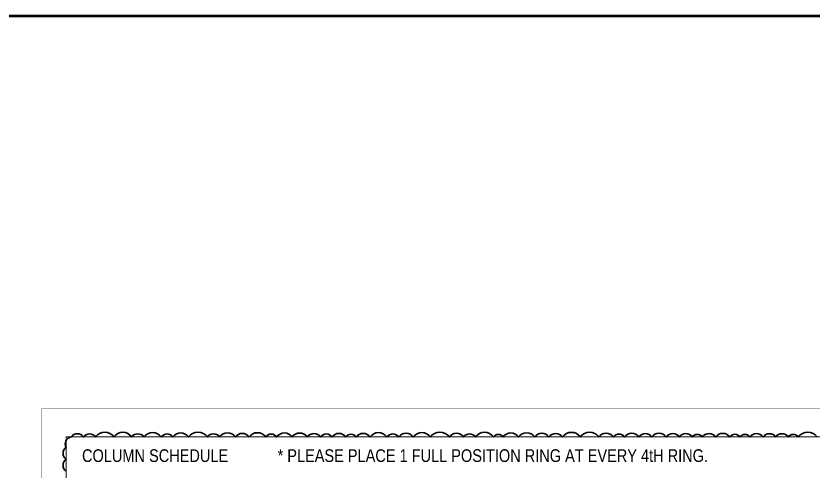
# Model space of a CAD drawing. Header units: millimetres. Extents: x 1112055 to 3390982, y -148532 to 766891.
# Drawn here: x 2077750 to 2102236, y 86903 to 100877 of the extents above; entities that cross this region are included whole.
import ezdxf

# ---------------------------------------------------------------- set-up
doc = ezdxf.new("R2010")
doc.units = ezdxf.units.MM
doc.layers.add('B COLSCH', color=204, linetype='Continuous', lineweight=20)
doc.layers.add('B TITLE BLOCK', color=250, linetype='Continuous', lineweight=0)
doc.layers.add('B TEXT', color=7, linetype='Continuous')
doc.styles.add('SWINC', font='swissc.ttf')

msp = doc.modelspace()

# ---------------------------------------------------------------- linework, layer by layer
at = {"color": 5, "lineweight": 50}
msp.add_lwpolyline([(2055975.3, 100877.1), (2260508.1, 100877.1), (2260508.1, -148532.1), (2055975.3, -148532.1)], close=True, dxfattribs=at)
at = {"color": 2, "lineweight": 30}
msp.add_lwpolyline([(2079293.2, 86894.8, -0.5205671), (2079293.2, 87264.2, -0.5205671), (2079293.2, 87631.2, -0.5205671), (2079447, 87949.3, -0.5205671), (2079826, 87949.3, -0.5205671), (2080197.7, 87949.3, -0.5205671), (2080755.7, 87949.3, -0.5205671), (2081306.1, 87949.3, -0.5205671), (2081680.7, 87949.3, -0.5205671), (2082213.9, 87949.3, -0.5205671), (2082571.5, 87949.3, -0.5205671), (2083050.9, 87949.3, -0.5205671), (2083632.8, 87949.3, -0.5205671), (2084006.4, 87949.3, -0.5205671), (2084490.5, 87949.3, -0.5205671), (2084913.2, 87949.3, -0.5205671), (2085420.8, 87949.3, -0.5205671), (2085760.7, 87949.3, -0.5205671), (2086235.1, 87949.3, -0.5205671), (2086700.3, 87949.3, -0.5205671), (2087108.3, 87949.3, -0.5205671), (2087461.1, 87949.3, -0.5205671), (2087882.7, 87949.3, -0.5205671), (2088202.7, 87949.3, -0.5205671), (2088627.5, 87949.3, -0.5205671), (2089141.2, 87949.3, -0.5205671), (2089509.1, 87949.3, -0.5205671), (2089956.8, 87949.3, -0.5205671), (2090481, 87949.3, -0.5205671), (2091062.4, 87949.3, -0.5205671), (2091496.3, 87949.3, -0.5205671), (2091868.9, 87949.3, -0.5205671), (2092419.1, 87949.3, -0.5205671), (2092716, 87949.3, -0.5205671), (2093187.7, 87949.3, -0.5205671), (2093688.5, 87949.3, -0.5205671), (2094121.9, 87949.3, -0.5205671), (2094541, 87949.3, -0.5205671), (2095088.2, 87949.3, -0.5205671), (2095651.1, 87949.3, -0.5205671), (2096108.4, 87949.3, -0.5205671), (2096445, 87949.3, -0.5205671), (2096890.7, 87949.3, -0.5205671), (2097283.5, 87949.3, -0.5205671), (2097725.8, 87949.3, -0.5205671), (2098130, 87949.3, -0.5205671), (2098526.1, 87949.3, -0.5205671), (2098835.7, 87949.3, -0.5205671), (2099246, 87949.3, -0.5205671), (2099675.3, 87949.3, -0.5205671), (2099994.3, 87949.3, -0.5205671), (2100295.6, 87949.3, -0.5205671), (2100703.9, 87949.3, -0.5205671), (2101090.9, 87949.3, -0.5205671), (2101475.8, 87949.3, -0.5205671), (2101786.7, 87949.3, -0.5205671), (2102360.5, 87949.3, -0.5205671)], format="xyb", dxfattribs=at)
at = {"layer": 'B COLSCH', "color": 250, "lineweight": 0}
for q in [(2079293.2, 21698.7), (2221391.2, 87949.3)]:
    msp.add_line((2079293.2, 87949.3), q, dxfattribs=at)
at = {"layer": 'B TITLE BLOCK', "color": 1, "const_width": 8.39}
msp.add_lwpolyline([(2078172.1, 89197.9), (2078172.1, 4151.5), (2233571.1, 4151.5), (2233571.1, 89197.9)], close=True, dxfattribs=at)
at = {"layer": 'B TITLE BLOCK', "color": 250, "lineweight": 0, "const_width": 8.39}
msp.add_lwpolyline([(2078545.8, 88824.2), (2078545.8, 4525.2), (2233197.4, 4525.2), (2233197.4, 88824.2)], close=True, dxfattribs=at)

# ---------------------------------------------------------------- texts
at = {"layer": 'B TEXT', "color": 1, "style": 'SWINC'}
for s, p in [('COLUMN SCHEDULE', (2079780.4, 87182.2)), ('* PLEASE PLACE 1 FULL POSITION RING AT EVERY 4tH RING.', (2085787.8, 87182.2))]:
    msp.add_text(s, height=389.727, dxfattribs=at).set_placement(p)

doc.saveas('drawing.dxf')
